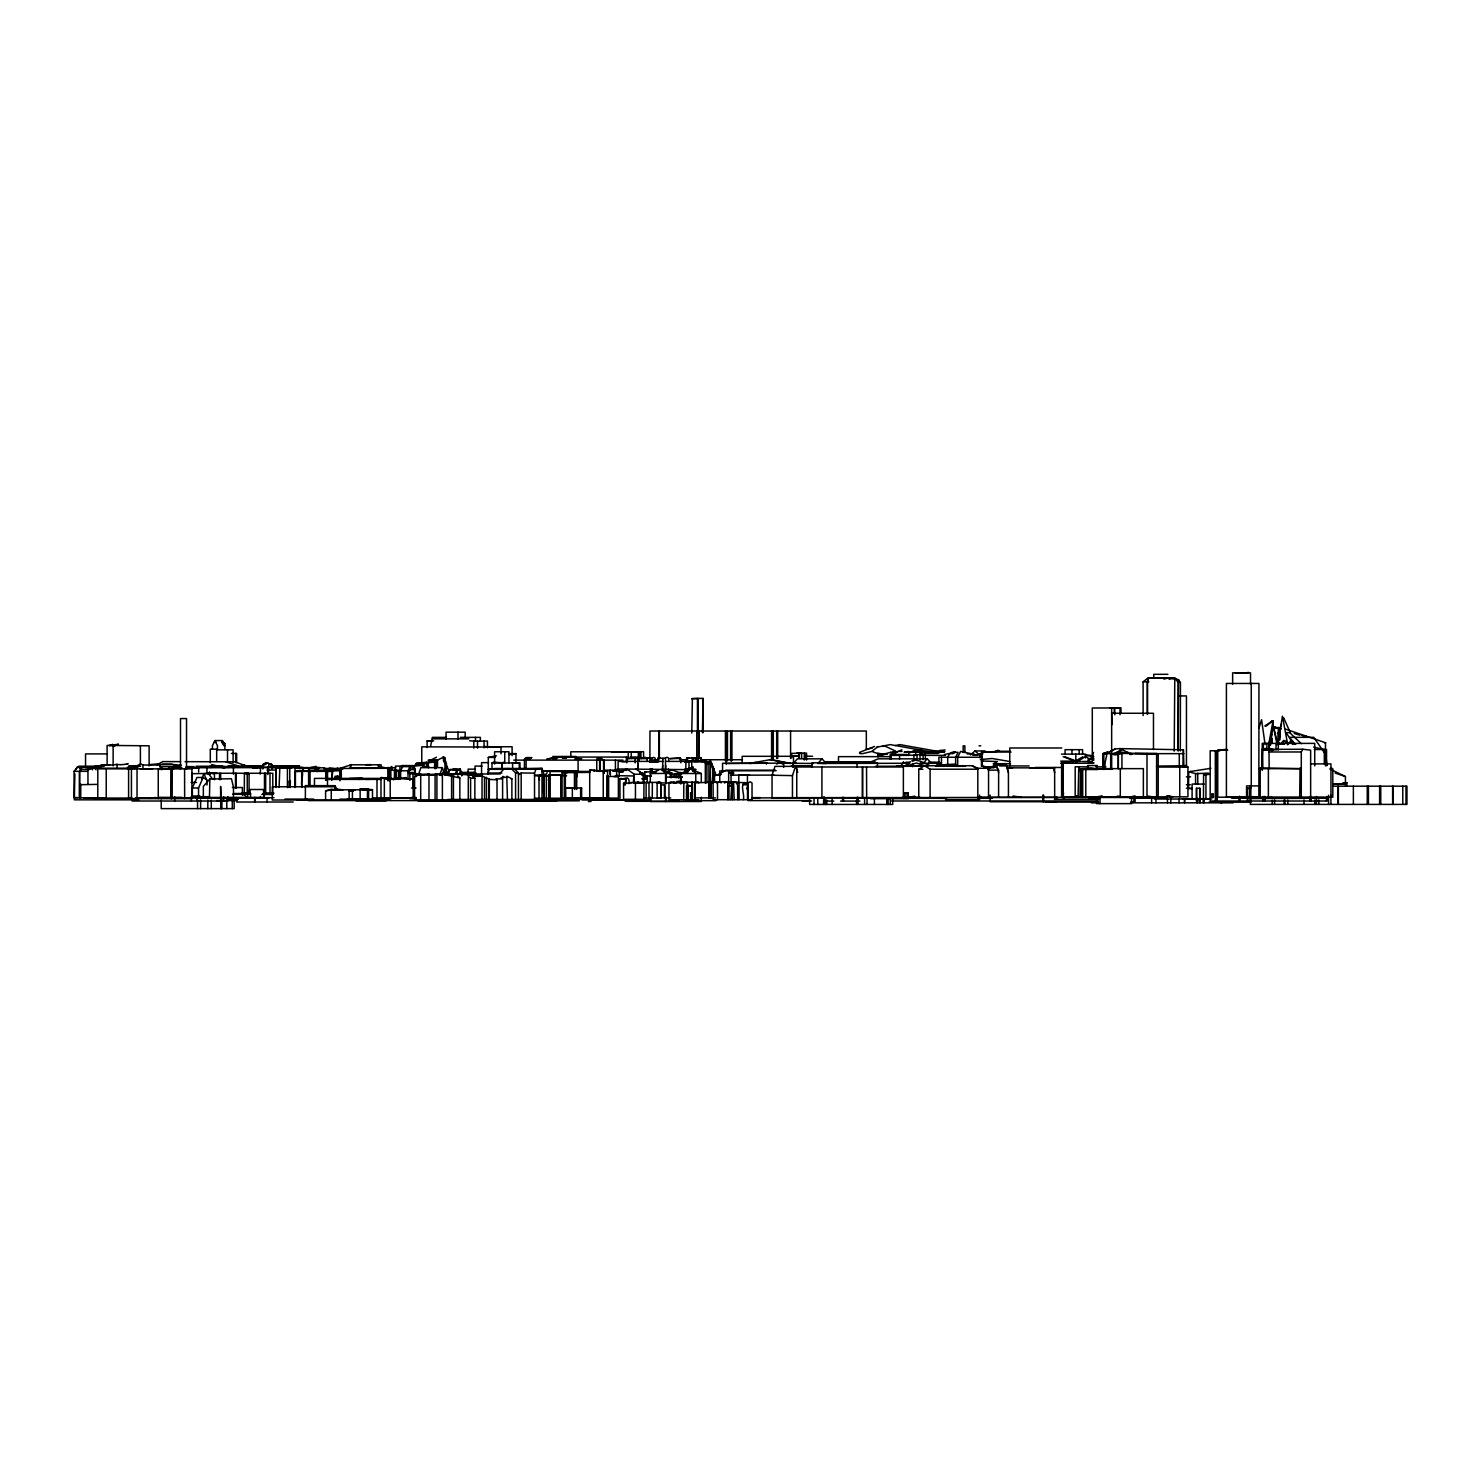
<?xml version="1.0" encoding="UTF-8"?>
<svg xmlns="http://www.w3.org/2000/svg" width="1481" height="1481" viewBox="0 0 1481 1481"><rect width="100%" height="100%" fill="white"/><g stroke="black" fill="none" stroke-linecap="round" stroke-linejoin="round"><path stroke-width="1.5" d="M1274.197 728.319L1278.547 728.319L1278.51 741.555M610.413 774.878L610.228 770.157L603.878 770.194L603.878 771.231M340.278 778.673L340.371 771.842M287.777 787.54L287.98 781.042M290.146 787.54L290.35 781.042M712.342 782.246L712.565 777.636M233.498 797.5L233.498 787.337L231.462 778.784L209.858 778.969L209.45 797.444M325.598 780.339L326.116 771.342L324.876 770.194L309.733 770.194L308.511 771.342M1063.488 792.761L1063.247 797.278L1063.247 762.845L1066.376 763.27M638.255 763.456L637.867 769.62L637.7 758.513L626.815 758.513L626.815 762.882M662.748 765.51L662.488 769.62L663.025 758.235L657.805 758.235L657.805 761.401M665.506 769.62L665.784 765.51M629.462 758.513L626.815 758.513M335.058 785.67L334.743 789.91L337.242 789.947L335.058 785.67L305.197 785.633M1261.756 768.047L1262.849 768.676L1262.59 749.182L1261.682 768.676L1258.869 768.676L1301.281 768.676L1260.387 767.936M974.924 754.477L960.595 751.422L957.67 757.254L957.67 766.195L955.264 764.066L940.324 764.955M360.994 778.117L349.405 778.506M1278.64 731.392L1279.177 727.56L1273.641 727.56M1154.828 678.261L1147.682 678.224L1147.183 714.138M1109.38 752.033L1115.063 748.979L1119.395 748.59L1183.393 749.793L1182.838 767.065M434.97 768.658L435.951 761.863L428.324 762.419L427.713 767.362M341.185 779.247L341.241 767.954L350.978 764.807M805.405 759.198L806.071 754.736L806.071 759.198M387.837 780.839L387.855 768.232L389.281 768.639L389.281 780.839M350.941 764.585L350.442 767.843L354.737 768.084M1279.158 737.057L1279.473 735.057L1279.714 737.186M1278.51 740.741L1282.435 716.193L1287.711 744.61L1291.025 740.333L1286.174 732.614L1289.636 732.614L1301.373 743.721M947.081 766.195L947.433 764.048M1078.723 769.342L1078.094 796.908M1268.643 744.943L1272.605 723.098L1277.325 742.444M1269.365 744.887L1270.143 740.481L1270.143 745.054M1273.29 723.098L1270.513 745.295M618.577 775.655L633.887 775.988L633.35 783.042M1147.645 714.138L1147.183 681.945L1148.849 678.002L1174.785 678.057L1174.211 751.126M548.396 780.543L549.414 776.118L539.769 775.341L544.045 775.341L544.045 777.544M207.525 773.693L209.358 772.49L210.321 773.693L207.525 773.36M1093.071 755.773L1093.663 760.438M1091.516 758.901L1093.552 752.404M1283.416 719.081L1283.731 717.915L1290.525 733.188M324.876 770.194L324.561 771.342L326.116 771.342L295.422 771.416L295.422 787.133M160.189 769.028L160.244 765.029L157.912 763.881L149.396 764.622M1281.528 723.857L1278.381 733.188L1278.381 740.074M1258.924 728.226L1261.571 719.729L1265.089 744.536M1174.1 678.076L1178.58 679.798L1178.136 751.071L1178.136 682.389L1174.785 678.057M772.045 797.889L772.045 775.1L775.007 766.38L795.538 766.38L797.741 772.379M792.446 797.685L792.446 775.618L795.538 766.38M746.813 788.855L748.275 784.504L747.072 783.079C738.056 781.32 745.684 795.963 743.129 799.703M247.956 794.482L249.678 789.503L263.377 789.503L264.192 797.704M728.967 799.703L728.967 785.985L729.837 783.523L731.762 783.523L732.355 785.763L730.429 785.763M730.892 799.703L731.762 783.523M314.842 770.083L316.119 766.51L309.455 767.861L324.561 767.806L324.561 770.546L327.56 771.027L327.486 786.337M439.616 775.285L442.356 767.658L420.882 767.658L418.216 775.266L435.877 774.748L429.286 775.266M534.53 800.258L534.53 773.101L535.992 769.028L541.99 768.491L544.656 776.155M541.99 776.155L541.99 768.491L495.413 768.491L489.378 769.028L487.934 773.045L501.911 773.008M1271.809 734.372L1269.421 741.555M649.881 762.382L650.955 759.716L652.084 762.141L652.084 758.124L653.584 757.365L655.12 758.142L655.12 761.512M1291.654 743.536L1292.376 741.851L1294.153 743.906M201.601 779.099L203.915 773.711L215.43 772.841L212.69 773.693M449.872 769.583L447.854 774.248L455.056 774.248L457.074 769.583L449.872 769.583L460.11 770.064L452.908 769.583M999.749 751.274L1010.338 751.274M1088.739 761.789L1090.257 758.309L1093.756 758.753M264.192 797.407L192.345 797.444L192.345 787.966L196.954 777.488L203.138 777.488L207.007 780.043L207.007 785.023M198.547 797.444L198.547 787.966L203.138 777.488M212.412 749.182L212.412 745.684L214.949 740.574L222.409 740.574L221.669 742.074L223.316 743.777M400.648 777.618L400.648 770.786L402.702 766.566M222.409 742.555L224.816 743.425L224.927 749.479M408.016 778.895L408.016 770.786L410.107 766.232L395.427 766.066L395.334 778.913M168.501 768.62L169.575 767.306M1343.174 782.912L1346.84 782.709L1343.174 782.912L1343.174 784.245M222.724 741.888L221.669 742.074L224.816 743.425M463.201 773.101L476.03 773.193L463.201 773.101L461.757 775.933M1273.975 750.164L1270.161 749.256L1269.143 751.996L1301.281 751.978L1302.873 749.256L1310.648 750.164L1310.648 797.241M1300.04 768.047L1299.707 797.241M75.938 769.639L77.16 767.288L79.233 767.288L81.344 769.99M88.656 769.528L80.289 769.324L79.233 767.288M686.573 772.989L689.368 767.676L690.775 769.324L696.033 769.491L686.314 769.046L686.314 772.878M900.67 766.047L903.577 762.363M687.314 772.934L690.146 767.676M214.245 742.518L215.3 740.593L215.597 742.518M427.62 766.529L426.676 762.234L416.346 763.363L414.236 766.103L415.254 773.323L415.254 769.842L413.051 765.584L402.332 765.584L402.332 766.603M1332.826 783.875L1345.655 783.875L1345.655 786.189L1345.655 782.912M673.522 782.949L674.077 782.005L674.818 782.968M647.216 761.401L647.216 758.605L649.381 757.772L640.403 758.253L641.884 757.476M1093.737 756.532L1092.126 758.901M1279.954 739.926L1279.954 730.633L1281.343 728.448M415.032 769.454L413.051 769.842L413.051 765.584M896.005 752.829L892.321 753.181L895.561 751.052L885.434 746.313L882.602 746.313M1247.631 788.207L1250.575 788.133L1250.575 801.184L1247.409 801.184L1247.409 788.484L1247.687 801.184M103.744 797.907L74.05 797.815L74.05 771.323L77.16 767.288M1332.752 786.189L1406.95 786.189L1406.95 804.405L1250.353 804.405L1250.575 788.133M88.99 769.528L91.841 768.806L92.655 769.842M81.548 768.695L79.474 771.323L79.474 797.815M549.414 776.118L539.769 775.341M209.358 772.49L208.377 773.693L209.469 772.212L210.635 773.378M99.69 768.472L100.93 767.028L99.875 767.38M544.305 776.081L547.248 772.638M1192.038 788.614L1188.503 788.521L1188.725 771.805L1210.94 768.287M331.688 780.45L332.485 770.564M324.413 771.12L340.315 770.749L339.538 779.191M209.858 778.969L203.341 786.448L203.341 797.444M1283.879 740.463L1280.991 743.74L1283.879 740.463L1287.989 744.221M822.029 763.4L826.213 763.456L822.029 758.827L817.845 763.456L909.76 763.27M1105.937 753.644L1115.063 748.979M1072.855 762.104L1073.781 761.123L1060.692 761.123M923.107 763.27L927.291 758.827L931.493 763.27M995.806 750.719L999.619 751.145L997.898 750.219L995.806 751.83L993.955 751.404M500.152 773.045L503.873 769.157L514.703 769.139L518.461 772.86L518.461 800.258M940.416 764.159L938.436 766.195M388.725 769.417L391.595 766.584L391.706 767.843L395.834 767.732M601.36 758.179L596.732 759.05L602.212 758.846L597.621 758.179M874.586 746.461L859.721 752.274A19.457 3.369 -21.2 0 0 859.832 753.255M131.902 767.399L130.106 768.695L136.678 767.806M668.19 772.49L670.652 770.268L672.948 770.268L682.13 773.582M244.272 773.952L247.549 772.656L249.067 774.433L249.067 792.705M246.105 773.952L247.549 772.656M970.462 754.958L974.979 750.941L984.55 750.923M1273.068 749.367C1275.03 750.645 1270.087 747.738 1269.143 750.145L1262.849 750.145M1105.567 753.644L1107.436 752.052L1104.845 753.644L1115.415 753.644L1122.117 749.534L1127.856 752.626M1183.393 749.793L1183.93 767.065L1185.929 765.621L1187.947 767.065L1187.947 796.815L1063.154 797.037M619.965 799.814L619.965 778.969L625.871 778.358C628.462 776.025 629.98 782.172 628.814 783.708M885.879 754.014L877.752 756.643L877.752 753.126L879.455 753.477A18.087 7.683 14.7 0 0 884.361 754.125L887.341 754.107M859.758 753.274A18.79 3.258 -21.6 0 0 860.072 753.477A18.401 3.184 -21.5 0 0 863.127 753.533L871.92 751.422L878.048 746.461M1265.94 726.245L1272.864 720.692L1273.29 730.226M173.351 764.511L175.924 764.751M1143.11 715.582L1143.11 681.834L1147.682 678.224M670.319 777.062L670.319 774.23L680.26 774.045M670.319 774.23L672.115 772.86L667.764 772.86M652.084 762.16L654.047 760.734L657.86 761.512L654.01 761.937M890.266 759.327L890.266 754.866L901.892 749.812M1264.793 725.986L1272.864 720.692M662.488 758.624L667.413 757.272L668.709 758.235L668.709 761.401M993.381 763.844L997.361 761.549L981.496 760.956M427.713 762.845L435.951 761.863M1105.233 753.644L1107.566 752.033M518.461 774.841L521.182 772.971L534.53 773.101M422.677 765.399L414.236 766.103M128.384 769.546L131.087 767.806M691.775 733.058L692.386 698.458L703.068 698.403L703.068 732.632M691.775 698.865L698.069 698.458L698.069 732.669M398.87 779.284L400 778.58L396.186 778.562L406.183 777.599L406.183 778.802L411.311 778.987M1114.323 753.644L1122.117 749.534M918.775 797.556L918.775 769.213L924.44 765.733L972.147 765.733L977.812 768.25L988.549 768.25L988.549 797.259M491.988 769.324L491.988 762.974L493.34 762.16L504.095 762.9M1082.833 756.717L1075.817 760.919L1064.802 756.717M680.205 782.949L682.093 781.82L683.926 782.912M404.535 778.562L406.183 777.599M990.16 767.824L994.788 765.122L1006.432 764.955L1008.413 772.638L1008.45 797.315M395.52 778.876L399.315 778.876M503.596 762.16L502.17 762.974L502.17 769.324L488.045 769.324M136.53 767.399L135.197 767.639L137.511 767.621M262.877 768.954L262.877 764.437L265.951 762.678L271.801 764.418L271.801 768.935M955.652 763.955L955.652 757.254L958.114 752.348L954.245 752.292M715.471 797.889L695.052 797.889L695.052 782.838L722.617 781.801L748.275 782.838L750.145 781.783L752.033 782.949L752.033 799.703L713.194 799.703L712.953 766.751L710.417 760.716L709.973 782.172M1203.442 798.222L1203.442 802.832L1203.59 774.896L1208.496 773.156L1195.574 773.637L1188.725 771.805M1261.497 767.936L1260.201 768.676L1260.201 797.241M157.042 764.77L162.762 761.604L180.552 761.641M713.194 782.838L715.082 781.801L716.952 782.875M386.078 767.954L388.522 767.547L392.372 769.787M612.764 771.231L626.852 770.25M97.376 784.375L79.585 784.726M891.34 755.384L909.297 755.384M908.612 753.422L915.462 749.812L921.589 750.089L922.256 753.755M647.216 758.253L649.881 758.05M706.122 764.677L711.472 762.919L714.971 775.507L709.973 760.716M683.704 782.857L685.74 781.801L687.462 782.709L687.462 799.777M615.17 776.081L616.929 775.174L619.169 776.396M338.483 778.395L337.501 775.785L336.52 778.395M691.608 761.845L684.814 761.845L686.647 761.715L686.647 758.031L689.313 758.031M698.828 799.777L668.949 799.777L668.949 782.857L670.986 781.801L676.484 782.709C677.669 778.284 693.663 785.245 676.484 781.487M548.711 798.092L548.711 775.248L562.077 775.192L549.821 774.674M548.711 775.248L561.854 774.674M695.052 782.838L696.959 781.857L698.828 782.82M324.061 770.898L329.689 768.102L339.686 769.361M416.346 763.363L426.658 763.678M436.525 757.235L430.656 760.123L437.506 760.123L443.374 757.235L444.966 758.068L444.966 773.267M324.413 770.898L330.948 770.657M702.142 761.364L698.329 761.345L698.384 731.022M339.945 780.839L339.945 768.472L341.185 768.306M240.977 793.964L242.199 793.39L247.605 797.685L247.605 793.39L233.72 793.557M246.401 793.964L247.605 793.39M430.175 774.748L435.84 774.748M134.864 768.047L131.735 768.861M378.377 767.769L381.117 766.825L381.117 764.807L350.442 764.807L350.442 767.843L378.377 767.769L378.377 764.807M976.794 755.143L982.977 753.792M1291.025 742.444L1292.376 741.851M1203.59 774.896L1209.44 774.322M209.858 767.454L222.909 766.51M658.786 769.99L650.307 773.563L650.307 782.153M211.524 766.973L210.58 766.825M234.331 767.454L235.553 766.51M680.649 783.764L680.575 773.489L689.072 769.953M607.599 798L565.335 798L565.335 772.656L589.993 772.379M867.496 763.27L878.289 758.827L927.291 758.827M118.369 744.295L113.13 745.85L117.314 744.721M109.279 745.424L118.424 744.277M565.335 772.656L568.389 771.471L589.771 771.416M619.965 778.969L625.871 778.599L625.056 785.226M955.152 751.793L953.949 752.218M610.228 774.785L610.228 770.176L619.243 770.064L621.168 771.897L619.243 771.749L626.944 768.954L634.22 774.285L643.235 774.23L643.235 782.875M416.198 776.562L414.587 776.396L414.587 799.981L511.871 799.981L511.871 778.784L506.78 776.211L507.446 799.981M925.958 766.158L916.424 763.011L905.021 766.343L910.796 766.214M241.496 765.751L242.495 765.418M912.888 761.086L915.462 760.142L920.442 761.253L929.013 765.14M442.393 799.981L442.393 775.637L440.653 774.008L500.226 773.971M428.972 799.981L428.972 774.008L427.287 774.582L440.764 773.971M951.45 753.477L949.34 754.125L947.71 757.254L947.71 763.955M173.351 764.751L181.385 765.251L179.516 766.51L179.516 765.251M414.587 776.396L420.697 774.396L428.972 774.008M1345.655 783.875L1334.77 784.19M922.182 755.384L920.016 755.125L922.182 754.218L919.146 754.588M650.64 776.322L651.029 776.192M920.016 755.125L925.366 754.458L925.366 758.901M688.998 760.975L693.719 760.438L688.998 760.975L688.998 769.028M302.994 799.999L307.215 798.777M703.068 698.403L702.438 732.706M222.909 766.121L219.891 766.51M325.598 799.999L325.598 790.854L331.596 789.151L334.743 789.928L334.743 786.763L272.282 786.763L272.282 799.999L372.49 799.999L372.49 789.688L331.263 789.854L331.263 799.999M1102.771 767.306L1102.771 753.699C1111.768 748.534 1101.994 763.437 1105.937 769.213M1102.771 753.699L1105.937 753.126M684.814 761.845L686.647 761.715M910.63 761.789L906.316 762.678M907.946 797.389L907.946 792.946L907.594 797.389M488.6 799.981L489.23 779.247L489.23 799.981M1163.862 679.131L1167.898 678.039M574.832 758.846L581.718 758.846L575.942 758.309L575.942 756.495L552.839 756.495L552.839 758.827L560.04 756.902L566.094 758.031L558.467 756.902L546.878 759.087L560.04 756.902M951.246 753.07L944.415 754.514M172.907 764.511L160.522 764.492M1130.984 796.871L1135.001 795.815M223.557 767.51L233.535 765.825L239.2 767.047L224.409 767.454L224.409 766.51M207.173 767.51L214.782 766.269M890.914 752.274L877.752 755.625L879.455 755.273M341.537 790.206L342.907 789.854L337.279 789.151L325.598 790.854M943.286 751.33L939.565 750.46M271.338 765.992L299.606 765.807L270.819 765.807M1188.503 772.064L1190.983 771.471M671.504 777.247L682 776.933M1115.119 754.681L1117.007 754.255M914.906 754.718L916.036 755.384L898.782 754.773A6.109 1.37 -6.6 0 1 896.264 755.125L894.58 755.254A5.943 1.37 -6.5 0 1 892.006 755.088L890.266 754.866M634.423 782.616L643.865 782.838L639.348 782.838M982.514 761.475L981.57 752.292L992.881 752.033M565.668 787.873L574.461 788.207L565.668 787.873L565.668 798.87L581.626 798.87L581.626 788.04L580.626 787.836L580.626 798.87M252.436 767.843L258.046 767.899M895.394 745.535L899.856 744.61L940.176 751.811M101.152 768.176L101.152 765.011L104.281 764.825A10.645 1.833 -2.1 0 0 106.428 764.937A10.515 1.833 -2.1 0 0 111.334 764.974A10.645 1.833 -2.1 0 0 115.981 764.511M259.342 767.899L260.637 767.621L260.175 774.156M224.409 767.454L232.202 765.825L237.849 766.51M372.49 789.688L360.142 789.021L360.142 799.999M387.115 779.395L400.611 778.747M399.555 777.747L387.633 779.58M298.81 765.992L291.128 767.806L270.875 767.806M259.601 767.806L260.637 767.602M474.864 799.981L474.864 778.228L472.606 776.396L474.605 776.396A100.153 34.692 23.4 0 0 482.121 776.007L489.23 779.247M250.511 797.5L250.511 793.76L232.647 794.205M728.837 782.82L733.928 781.801L739.075 782.82L739.075 799.703M488.304 774.137L488.304 757.402L496.413 755.81M509.538 754.625L515.943 753.625L515.943 762.715M102.837 765.011L104.318 764.714L101.152 765.011M1095.996 797.056L1102.197 795.834M749.46 763.437L770.749 759.568L791.039 763.493M865.737 749.33L872.42 748.035M876.863 747.183L890.229 744.61L928.513 751.515M750.089 763.53L756.032 762.4M470.773 773.508L472.495 773.286M295.422 771.416L302.642 771.249L302.642 767.843M302.254 787.133C299.384 780.968 307.77 766.732 296.33 771.249M915.721 751.459L904.354 752.218L944.249 752.237M908.612 797.278L914.777 796.186M1113.527 754.662L1117.377 754.495M365.826 764.807L370.657 764.585M371.028 764.677L369.084 764.788M738.797 775.174L773.989 775.1M353.311 791.354L349.127 790.761L355.403 789.854M980.348 759.568L992.085 758.494L1009.986 761.549M116.092 764.548L117.129 764.381L117.129 768.176M731.059 775.174L749.479 775.118L740.463 775.174M103.855 764.881L109.724 764.974M891.229 753.144L893.302 752.903M727.615 763.53L767.473 763.215M442.652 773.267L448.873 772.286L442.652 772.286M913.87 759.198L913.87 754.718L925.366 754.458M1267.569 797.944L1272.16 797.426M124.83 764.381L123.96 764.492A6.109 1.055 -2 0 1 120.239 764.64M309.436 767.861L312.158 767.584M884.342 754.292L885.879 754.144M488.6 779.413L497.024 779.765L497.024 799.981M1330.956 767.861L1332.807 768.806L1332.807 797.241L1217.752 797.204L1217.752 750.219L1226.731 749.33M691.608 761.345L709.695 761.752L701.365 761.734L700.865 757.569L691.534 758.198M681.371 772.508L678.261 772.786L680.816 773.656L679.909 776.859M502.207 768.602L499.504 768.843L509.297 768.602M525.996 768.583L523.219 768.843L541.99 768.491M542.768 787.003L544.249 798.278L544.249 775.47L534.53 775.452L541.305 775.729L539.639 775.6M1004.636 765.122L1006.432 764.955M581.626 788.04L572.351 787.836L572.351 798.87M907.946 792.946L903.873 793.298L903.873 797.389L903.928 793.298L905.928 793.187L905.928 797.389M301.698 771.416L302.642 771.342M1147.183 681.945L1148.849 681.834L1143.11 681.834M630.647 782.468L638.866 782.838M552.839 758.827L556.782 758.587M899.115 751.33L900.115 751.256M981.57 752.292L985.828 751.367M614.226 776.71L618.392 776.47L618.392 798.092L534.53 798.278M276.058 767.658L319.637 767.584L312.806 767.806L317.156 767.621L317.156 771.638M692.368 757.661L701.365 758.253M875.493 766.306L927.865 766.121L908.094 766.306M1270.161 749.256L1269.661 750.275L1270.772 749.219L1272.049 750.886M1248.409 672.874L1235.284 672.929L1237.764 672.874M1248.409 672.374L1246.576 672.874M671.115 777.877L671.115 773.341L650.307 773.563L651.659 773.526M939.695 765.048L937.566 764.196L935.677 766.195L957.67 766.195M972.887 755.014L977.164 754.866M446.096 775.229L454.093 774.97M294.886 767.917L303.087 767.658M507.446 777.136L501.133 777.673L502.596 778.747L502.596 799.981M130.106 768.695L131.902 768.639M989.789 766.843L996.176 766.677L998.62 770.12L998.601 797.296M713.398 782.172L713.564 768.287L713.564 782.172M747.516 799.703L747.516 784.504L743.703 784.504M666.58 773.397L671.115 773.341L662.174 769.824M312.806 767.861L316.897 767.658M685.759 772.156L682.297 773.249L684.481 773.249M1098.384 769.231L1090.886 767.899L1081.63 769.361L1098.384 769.38M162.132 769.268L169.537 769.213M511.778 769.139L515.573 772.897L518.461 772.86M589.716 798L589.716 770.139L607.599 771.379L607.488 798.092M109.279 745.591L115.24 745.424M891.34 754.532L907.113 754.477M1061.914 762.141L1070.67 762.123M993.381 763.696L1010.634 763.678M279.094 787.244L279.835 767.214M369.158 779.395L357.643 779.062L359.79 779.395M107.113 765.418L107.113 745.424L149.118 745.795L149.118 765.973M508.946 753.644L515.943 753.625M1129.892 754.44L1131.817 754.44M798.888 757.124L798.37 755.828L792.428 756.31M645.605 757.365L643.569 757.383L643.569 751.7L611.412 751.904M287.425 787.503L287.425 767.602L290.794 768.047L290.794 766.899L289.776 766.899L289.776 787.374M1156.513 766.084L1185.781 765.733M317.156 767.621L315.009 766.51M339.945 768.472L387.948 768.287M325.987 771.471L331.688 771.471M998.62 770.12L988.549 770.139L986.031 766.677M738.797 781.987L738.797 774.952L747.424 775.1M1167.898 674.318L1153.773 674.318L1153.773 678.039M1150.533 678.039L1173.507 678.039M1168.713 678.539L1174.803 678.687L1169.361 678.224L1170.712 678.224L1169.361 679.242L1169.342 678.039M1178.857 695.94L1186.448 695.94L1186.448 767.047M1109.547 707.844L1120.969 707.844L1120.969 713.268M446.096 737.371L432.341 737.371L430.675 746.035M460.313 737.371L480.344 737.371L480.344 741.222M432.508 738.852L468.792 738.852M427.12 747.553L427.12 740.852L433.655 740.852M469.662 740.778L474.901 741.222M473.809 741.222L487.434 741.055L487.434 747.738M432.341 741.444L427.12 740.852M1277.196 743.943L1284.194 744.091M979.015 745.813L980.755 745.813M484.324 746.757L512.093 746.757L512.111 755.662M501.022 753.848L501.022 747.072L421.77 746.85L421.77 762.419M1061.784 747.979L1009.746 747.979L1009.746 765.899M1264.626 748.534L1266.977 748.534M217.448 749.182L210.302 749.182L210.302 762.771M1314.295 749.516L1326.55 749.516L1326.55 765.658M1261.868 749.386L1302.873 749.256M216.67 749.849L233.091 749.849L233.091 762.474M1220.344 749.941L1226.287 749.941M1217.752 750.219L1227.786 750.219M1220.011 750.774L1210.181 750.774L1210.181 801.017L1327.013 801.017L1327.013 796.574M940.194 751.367L920.886 751.83M937.825 751.552L944.989 751.552M639.625 751.737L570.796 751.793L570.796 757.069M908.612 752.218L904.354 752.218L908.612 751.459M1011.06 752.033L981.57 752.033L981.44 766.195M1127.985 752.959L1117.359 752.07L1131.354 753.422M796.63 753.126L806.553 753.126L806.553 760.068M231.388 753.44L236.664 753.44L236.664 762.604M924.57 753.44L937.825 753.44L944.989 749.96L940.213 750.478M1130.373 753.644L1183.93 753.644M107.113 753.903L85.546 753.903L85.546 765.418M967.167 753.959L972.702 753.959M1061.451 754.125L1085.462 754.125L1085.462 757.976M1116.97 754.014L1120.025 754.07M1061.988 797.426L1158.198 797.444L1158.198 753.977L1135.075 753.44M972.887 754.792L977.479 754.792M925.366 755.384L945.47 755.384M798.851 756.31L742.166 756.31L742.166 762.863M805.905 756.254L812.551 756.254M890.914 756.643L838.487 756.643L838.487 761.16M442.782 757.18L444.226 757.18L446.41 763.493L446.41 773.267L444.633 769.213M488.304 757.402L495.357 757.402M556.856 757.069L628.259 757.069L628.259 751.793M630.091 757.032L638.292 757.032L638.292 751.737M982.292 766.195L982.292 757.254L938.898 757.254L938.898 766.195L937.788 764.974M443.078 758.068L444.966 758.068M647.53 758.124L652.084 758.124M680.853 758.42L669.93 758.624L680.316 757.754L680.853 762.808M647.216 758.605L638.404 758.624L638.404 761.401M691.775 758.753L698.329 758.753M822.029 758.827L797.444 758.827L793.353 763.326L793.242 767.343L793.353 763.326L813.347 763.456M1326.161 758.901L1327.013 765.547M653.769 759.734L658.934 759.734M679.816 759.734L687.721 759.734M700.698 759.734L742.518 759.734M513.722 760.123L622.964 760.123M650.344 760.734L654.047 760.734M663.025 761.401L618.114 761.401L618.114 769.62L617.133 768.972L685.851 769.62L685.851 761.401M665.506 761.401L691.22 761.401M1070.615 761.438L1081.111 761.438M1082.463 761.475L1091.071 761.475L1091.071 762.882M621.909 761.752L626.333 761.752L626.333 757.069M652.899 761.863L658.379 761.623M824.547 761.752L875.123 761.752M928.531 762.252L939.435 762.252M488.619 762.622L481.566 762.622L481.566 774.989M513.759 762.715L519.924 762.715L519.924 769.028M929.531 762.641L940.213 762.641M491.988 762.974L519.294 762.9L519.294 769.213M705.012 762.919L711.472 762.919M1089.849 762.882L1094.089 762.882M722.561 772.323L722.561 763.289L796.519 763.141M919.886 763.289L939.657 763.289M1060.618 763.196L1093.293 763.27M265.969 763.604L260.637 767.177M1310.555 763.9L1330.956 763.9L1330.956 797.241M162.429 764.177L172.259 764.177M262.877 764.437L265.877 764.437M265.951 762.678L271.801 764.418M416.346 764.696L423.714 764.696L422.659 766.529L428.768 766.529M134.864 768.861L134.864 766.751L140.658 763.881L142.972 765.029L160.244 765.029M94.673 766.362L103.744 766.362M128.68 766.343L140.029 766.325M241.292 765.807L261.23 765.899M405.85 765.862L402.332 765.584M791.391 765.751L811.866 765.751M78.715 766.214L104.003 766.158M128.699 766.214L140.658 766.158M195.992 766.251L221.835 766.232M228.13 765.936L232.128 765.936M242.106 766.047L262.285 765.936M482.065 766.084L475.031 766.084L475.031 775.637M896.542 766.047L910.075 766.047M999.545 765.955L1029.147 765.955M243.032 766.51L209.376 766.51L215.819 767.158M271.893 766.251L298.81 766.269M956.263 766.306L965.408 766.306M133.234 766.658L137.733 766.658M160.059 766.51L180.071 766.621M186.106 766.621L194.159 766.621M205.859 766.825L214.782 766.825M235.386 766.584L238.478 766.584M413.051 766.603L399.944 766.603L399.944 777.858M983.588 766.843L996.176 766.677M1088.554 766.825L1075.187 766.825L1075.187 796.815M1095.755 766.825L1105.937 766.825M209.376 766.954L235.553 766.954L219.891 766.973L224.372 768.047M903.373 766.991L796.759 766.991L796.759 797.611M1157.42 767.065L1187.947 767.065M77.271 767.325L101.134 767.38M127.385 767.288L137.714 767.288M251.863 767.177L279.631 767.177M94.173 767.38L85.343 767.38L91.989 767.824M185.736 767.75L267.876 767.621L267.876 774.563M1035.182 767.473L1061.71 767.473M171.648 767.806L181.959 767.806M185.643 767.806L198.658 767.806L198.658 772.101M309.159 767.843L295.034 767.843L295.034 787.466M984.143 767.824L993.973 767.806M1054.676 772.656L1053.287 767.861L1007.099 767.861L1008.45 772.656M132.253 768.176L87.953 768.176L87.953 784.338M160.466 768.565L172.907 768.62M324.228 768.472L343.796 768.472M333.577 768.972L340.13 768.972M452.908 768.991L460.11 768.991L462.091 773.249M1079.26 768.898L1088.22 768.898M1111.305 768.898L1095.996 768.898L1112.416 769.065M158.615 769.213L173.703 769.028M324.635 769.268L333.373 769.268M475.123 769.157L468.089 769.157L468.089 772.379M489.378 769.028L535.992 769.028M918.775 769.213L922.941 769.213M924.44 765.733L930.105 769.213L977.812 769.213L972.147 765.733M1081.186 797.37L1081.186 768.787L1097.125 769.38L1097.125 765.547L1087.702 765.547L1088.146 769.38L1088.146 765.547M1081.611 769.38L1097.125 769.38L1096.699 765.547M267.024 770.046L275.984 770.046M340.426 770.139L332.707 770.139L337.779 768.102L340.426 771.064M589.716 770.139L607.599 771.379M775.415 770.176L725.801 770.213L718.581 774.359L721.395 774.359M310.047 784.856L310.047 771.342L303.605 770.453L301.698 771.342L301.698 787.133M388.744 770.231L398.796 770.231L398.796 778.913M400.648 770.786L408.016 770.786M719.747 782.024L719.747 770.879L776.155 770.712M397.519 771.009L401.073 771.009M541.75 770.972L577.497 770.972M74.05 771.323L87.398 771.323M542.324 771.194L578.09 771.194L578.09 760.123M599.731 771.231L605.859 771.231L603.878 770.194M619.243 771.749L623.223 771.49M339.982 771.842L341.241 771.842M644.901 776.377L644.901 771.879L656.435 771.879M461.35 772.379L473.679 772.341L474.994 775.229M414.236 772.508L408.016 772.508L415.254 773.323M562.91 772.638L567.39 772.638M728.652 772.952L733.854 772.952L732.799 775.174L732.799 770.712M639.718 773.23L644.235 773.23M679.89 773.23L683.889 773.23M192.141 773.693L215.43 773.36M680.575 773.489L701.291 773.545L701.291 782.153M409.867 773.637C411.255 772.045 427.065 775.618 422.585 774.822L423.585 775.155L409.867 773.637L409.867 780.468M74.883 774.008L74.328 799.833L138.844 799.851M245.716 772.656L249.067 774.433M562.724 775.489L566.612 775.655M643.328 775.951L651.288 775.951M338.483 776.285L334.965 776.285L334.965 778.395M618.392 776.47L608.635 776.47L608.635 798.092M1186.374 776.822L1190.576 776.822M666.024 777.118L682.297 777.118M381.987 778.395L314.472 778.395L314.472 785.226M386.448 778.395L390.928 778.395M381.006 778.876L376.989 778.876L376.989 797.889M641.717 778.839L647.197 778.839M327.486 779.395L381.561 779.395M387.022 779.395L388.762 779.395M680.001 782.19L698.828 782.19M191.068 782.431L196.492 782.431M634.534 782.412L660.896 782.412M668.949 782.857L687.462 782.709M625.685 782.949L623.575 782.949L623.575 799.314L643.865 799.314L643.976 778.839M670.541 782.949L657.12 782.968L659.026 781.82L660.896 782.931M1204.201 784.078L1192.094 784.078L1192.094 798.703M742.851 784.504L748.275 784.504M1186.374 784.726L1190.391 784.726M1260.072 785.911L1246.558 785.911L1246.558 797.278M728.967 785.985L730.892 785.985M232.369 787.522L242.384 787.522L242.384 795.371M192.345 787.966L198.547 787.966M411.477 788.04L416.013 788.04M1247.409 788.484L1250.297 788.484M360.142 789.021L368.621 789.169L368.621 799.999M368.621 789.169L361.901 789.151M349.127 790.761L352.422 790.761M690.59 799.777L690.59 792.761L692.238 792.761L692.238 799.777M242.199 793.076L248.493 793.076M264.192 793.242L274.022 793.242M262.859 793.464L273.059 793.464M244.698 794.39L233.591 793.835L250.511 793.76M1212.069 793.853L1213.383 793.872L1213.383 797.481L1212.069 797.481M261.785 794.464L273.133 794.464M192.123 796.056L199.861 796.056L199.861 797.278L192.123 797.278M193.715 796.685L198.732 796.685M201.971 796.685L208.599 796.685M1250.538 796.648L1253.574 796.648M191.068 797.037L208.821 797M1258.943 797.056L1226.416 797.056L1226.416 683.444L1258.943 683.444L1258.869 797.241M203.286 797.333L207.766 797.333M902.632 797.352L920.016 797.278M977.238 797.333L1153.477 797.278M1165.454 797.111L1167.38 797.111M74.198 797.537L77.586 797.537M411.477 797.463L416.013 797.463M752.292 797.63L760.234 797.63M772.045 797.685L1056.305 797.426M1231.6 797.574L1324.329 797.574M135.345 797.889L218.633 797.722M228.13 797.852L274.022 797.704M373.286 797.889L416.198 797.852M657.12 797.889L670.726 797.889M751.645 797.889L866.663 797.722L866.533 766.991M1231.377 797.944L1326.55 797.944M83.825 798.203L132.253 798.185M196.344 798.278L202.268 798.278M203.767 798.055L268.82 798.148M385.041 798.111L415.643 798.092M643.865 798.018L660.896 798.018M843.152 798.222L879.788 798.222M892.451 798.037L946.6 798.296M1088.739 798.259L1099.254 798.259M1129.781 798.259L1165.454 798.259M1240.56 798.24L1247.946 798.24M1248.279 798.24L1275.382 798.24M1279.954 798.259L1325.476 798.259M93.84 798.407L100.671 798.407M149.581 798.407L155.635 797.481M902.836 798.333L945.656 798.333M977.627 798.333L992.103 798.333M1249.149 798.555L1305.131 798.333M371.379 798.888L390.928 798.888M409.867 798.703L416.328 798.703M870.439 798.666L908.427 798.666M1182.375 798.703L1210.329 798.703M127.125 799.018L132.716 799.018M226.537 799.018L238.015 799.018M284.944 799.092L313.731 799.092M339.945 799.129L389.281 799.129M1154.291 799.018L1197.777 799.018M1198.499 799.018L1211.717 799.018M226.667 799.24L238.163 799.24M347.313 799.24L368.417 799.24M447.688 799.444L618.466 799.444M1054.398 799.314L1098.846 799.314M296.663 799.851L309.418 799.851M516.48 799.74L572.055 799.759M582.218 799.814L651.288 799.833M945.526 799.555L979.589 799.555L979.589 795.13M487.934 800.258L544.656 800.258M589.345 800.166L643.235 800.166M216.763 800.573L236.941 800.573M308.178 800.592L457.425 800.592M458.647 800.592L556.967 800.74M685.647 800.666L715.934 800.666M748.22 800.573L809.811 800.573M132.05 801.017L227.889 801.017L227.889 796.741M355.921 800.832L386.134 800.832M473.79 800.98L579.312 800.832M802.184 800.98L811.625 800.98M891.395 800.98L1098.384 800.98M1199.962 800.906L1196.37 800.906L1196.37 788.262L1199.962 788.262L1199.962 802.832M418.086 801.147L555.671 801.147M625.167 801.314L679.446 801.314M823.751 801.091L833.84 801.091M840.616 801.091L859.924 801.091M588.346 801.517L591.012 801.517M1055.99 801.721L990.123 801.721L990.123 795.093M293.201 802.017L236.664 802.017L236.664 797.463M1045.419 802.091L1098.439 802.091M1130.595 802.091L1135.094 802.091L1135.094 797.63M1208.903 802.184L1251.167 802.184M1091.404 802.832L1098.162 802.832M1130.54 802.832L1233.155 802.832M920.886 751.126L923.311 751.015L921.108 750.571M686.647 758.031L696.126 758.05L696.126 761.345L692.867 761.345M244.883 767.028L249.252 767.028L234.701 761.808L185.069 761.66M1029.573 767.824L1046.66 767.843M1047.845 767.843L1053.287 767.861M225.853 761.808L241.496 767.028M1008.524 767.843L1012.523 767.843M94.284 767.88L96.117 769.824M339.889 769.361L341.408 769.009L340.426 768.658L340.352 778.858M212.69 772.841L217.244 773.508L215.43 772.841M565.705 775.692L563.78 775.526M672.133 776.044L674.114 776.044L674.114 774.23M687.702 785.985L688.128 799.777M922.441 751.219L918.738 750.201L918.738 751.83L916.869 751.478M657.805 758.235L660.433 758.235M260.73 766.121L262.248 766.14L242.106 766.158M621.168 771.749L623.112 771.934M641.717 775.081L644.457 775.081L644.457 778.839M544.249 775.47L542.027 775.452L542.027 798.278M468.292 799.981L468.292 776.377L470.606 778.21L474.864 778.228M486.101 747.072L484.324 746.572L501.022 747.072M1035.478 767.806L1039.588 767.917M275.855 787.114L275.855 766.862L276.058 787.392M209.08 773.693L210.321 773.711M361.901 789.836L371.416 789.891M977.441 797.333L981.607 797.278M772.045 775.229L792.446 775.618M161.336 768.769L167.149 769.065L165.076 768.769M1277.344 733.28L1278.381 733.317M1185.929 765.621L1184.911 765.584L1186.614 767.065M502.596 778.747L495.857 778.932L497.024 779.765M85.102 767.306L86.62 767.343M705.659 761.493C701.457 759.938 689.443 765.103 693.46 758.05M1186.392 788.17L1192.094 788.447M192.234 796.852L199.861 797.278M714.971 773.452L715.601 775.526M213.597 766.251L216.3 766.418M690.775 769.324L686.314 769.046M290.794 766.899L306.641 767.861M289.776 766.899L305.216 767.843M720.303 774.896L714.527 774.878L714.527 781.783M714.916 774.896L719.747 775.229M357.643 779.062L359.79 779.228M566.353 775.637L564.687 775.637M655.12 761.16L659.193 761.512M275.855 766.862L288.406 767.954L279.094 767.214M233.591 793.779L237.904 794.205M620.946 778.599L625.871 779.117L619.965 779.117L620.946 778.358M380.987 777.544C408.608 779.506 392.465 780.339 380.987 777.544L380.987 797.815M1092.848 755.717L1086.462 754.977L1086.462 756.402M1085.388 755.458L1091.793 756.199M114 745.424L115.24 745.572M652.862 771.879L654.065 772.045M644.901 771.879L646.123 772.045M435.969 773.971L442.393 775.637M441.468 773.971L459.851 777.969L459.851 799.981M367.158 764.585L368.788 764.807M332.707 770.749L331.929 779.191M1156.605 753.755L1158.198 753.977M1013.115 796.019L1021.594 797.407M1301.984 735.576L1306.427 736.316L1306.427 737.316M1148.164 796.13L1152.459 796.871M391.114 779.043L393.965 779.543L389.688 778.913M1117.322 796.038L1121.635 796.815M361.808 778.506L362.29 778.506M687.073 785.078L691.849 785.985L686.481 785.985L686.481 799.777M688.128 786.133L687.277 799.777M769.62 759.568L789.503 763.418M1167.491 795.982L1171.767 796.815M572.351 787.836L573.536 788.207M379.284 766.473L389.281 768.639M1313.628 747.09L1324.329 749.516L1324.329 763.844M1168.676 795.945L1172.748 796.871M1166.621 795.945L1170.675 796.871M158.8 769.139L160.115 769.435M702.753 761.067L704.401 761.438M511.871 778.784L510.667 778.654M211.69 764.566L219.91 766.621M1217.456 801.702L1221.732 802.832M1178.136 681.963L1180.431 682.63L1180.338 750.997M1294.246 733.465L1299.763 735.205M878.214 756.643L878.214 753.81L871.92 751.422M1291.025 740.333L1295.708 744.406M1335.084 773.045L1345.414 776.544L1345.414 783.319M1285.675 729.17L1325.476 742.74L1325.476 765.862M1272.475 727.301L1276.826 728.3L1274.993 726.764M361.012 777.895L362.678 778.506M1063.154 756.717L1076.743 761.9L1085.369 756.717L1088.183 758.031L1088.183 761.9M693.127 770.083L701.291 773.545M1076.243 795.649L1080.001 797.278M982.921 765.77L988.549 768.25M1329.771 768.898L1345.414 776.544M213.245 773.045L214.523 773.693M1090.701 759.346L1090.257 758.309M783.005 764.177L779.043 762.067L776.859 764.177M1119.395 748.59L1121.061 749.497M709.973 763.696L711.472 764.511M721.284 782.875L719.414 781.801L717.507 782.838L717.507 799.703M502.818 776.322L503.855 776.933M909.519 766.047L903.169 762.104M216.411 749.182L217.448 749.849L217.466 745.684L214.949 740.574M640.107 772.101L644.457 775.081M635.849 768.954L643.235 774.23M221.761 741.907L223.853 745.684L223.853 743.425M267.876 770.287L268.82 771.083M974.979 750.941L979.311 754.792M661.711 769.824L665.58 773.36L665.58 782.005M341.241 767.954L342.333 769.417M920.978 761.752L922.404 763.048M692.071 769.953L695.755 773.471L695.755 782.098M457.666 775.822L459.851 777.969M618.04 771.527L616.633 770.139L616.633 774.748M1178.58 679.798L1180.431 682.63M1272.142 720.692L1272.66 721.321A4.036 1.333 46.5 0 1 1273.308 721.284M191.752 772.804L192.141 782.894M208.543 773.711L212.616 779.099M1324.329 752.589L1313.758 737.334L1289.766 737.334L1294.468 744.091M641.606 758.494L639.551 757.68L638.959 761.401M388.522 767.547L389.355 768.787M169.13 767.306L169.945 768.62M414.569 769.083L409.034 769.842L409.034 773.323L410.107 766.232M736.353 782.875L737.649 785.263L737.649 799.703M222.409 740.574L224.927 745.684M443.208 759.864L444.966 763.474L443.708 759.864M1279.251 744.165L1278.899 742.462L1279.251 743.388M446.41 765.14L448.65 770.213M1285.989 740.63L1287.711 744.573M203.915 773.711L207.007 780.876M712.953 766.751L713.564 768.287M715.601 773.489L713.398 768.287M442.356 767.658L444.966 775.155M747.072 783.079L747.516 784.504M316.119 766.51L317.545 771.342M309.733 770.194L310.047 771.342M996.602 764.955L998.601 772.601M1272.605 723.098L1277.14 744.758M1279.343 729.818L1279.954 733.188M633.887 775.988L634.405 783.042M249.678 789.503L250.511 794.112M1081.167 773.156L1080.538 769.454L1080.001 796.908M1279.491 729.448L1280.102 733.262M690.59 792.761L691.442 799.777L691.442 792.761M857.221 797.278L857.684 801.091L857.684 797.278M539.454 780.246L539.01 775.729L539.01 798.278M577.035 776.71L576.701 772.453L578.719 771.416L576.701 772.453L576.701 789.484M542.731 775.6L544.249 798.278M341.185 771.842L341.371 776.396M1112.009 724.616L1111.657 713.268L1153.477 713.268L1153.477 749.59M391.595 766.584L391.669 769.935M1278.547 728.319L1278.566 739.352M1405.987 786.189L1405.987 804.405M1402.785 786.189L1402.785 804.405M1392.88 786.189L1392.88 804.405M1392.621 786.189L1392.621 804.405M1380.755 786.189L1380.755 804.405M1379.607 786.189L1379.607 804.405M1368.425 786.189L1368.425 804.405M1367.259 786.189L1367.259 804.405M1353.375 786.189L1353.375 804.405M1346.84 782.709L1346.784 786.189M1338.361 786.189L1338.361 804.405M1338.121 786.189L1338.121 804.405M1330.901 795.297L1330.901 804.405M1328.55 795.278L1328.55 804.405M1326.513 796.574L1326.513 801.017M1318.793 799.833L1318.793 804.405M1316.535 796.519L1316.535 801.017M1316.405 799.999L1316.405 804.405M1314.721 765.936L1314.721 743.388L1262.238 743.388L1262.238 770.453M1314.795 799.925L1314.795 804.405M1311.203 796.519L1311.203 801.017M1310.37 796.519L1310.37 801.017M1310.204 796.519L1310.093 801.017M1304.021 799.944L1304.021 804.405M1301.281 751.978L1301.281 797.241M1292.672 740.889L1292.672 744.499M1287.804 799.944L1287.804 804.405M1284.934 799.944L1284.934 804.405M1284.101 743.388L1284.101 744.369M1284.138 799.944L1284.138 804.405M1283.435 743.388L1283.435 744.369M1278.455 743.388L1278.177 750.164M1276.03 743.388L1276.03 750.164M1274.567 799.944L1274.567 804.405M1272.049 743.388L1272.049 738.482L1271.698 743.388M1272.235 800.184L1272.235 804.405M1269.384 743.388L1269.384 750.164M1268.958 743.388L1269.143 768.676M1268.384 768.676L1268.384 797.241M1266.903 743.388L1266.903 750.164M1264.774 796.519L1264.867 801.017M1264.404 796.519L1264.404 801.017M1263.83 796.519L1263.83 801.017M1263.33 743.388L1263.33 750.164M1262.756 796.519L1262.756 801.017M1251.26 683.444L1251.26 787.966M1250.519 684.37L1250.519 672.874L1232.636 672.874L1232.636 684.37M1249.927 785.911L1249.927 797.278M1239.838 796.445L1239.838 801.017M1239.486 796.445L1239.486 801.017M1239.245 796.445L1239.134 801.017M1217.067 750.774L1217.067 801.017M1216.53 750.774L1216.53 801.017M1215.864 750.774L1215.864 801.017M1215.309 750.774L1215.309 801.017M1206.015 773.526L1206.015 774.97M1205.941 774.637L1205.941 798.703M1203.868 798.518L1203.868 802.832M1199.684 788.262L1199.684 800.906M1197.74 773.156L1197.74 784.078M1197.111 798.222L1197.111 802.832M1196.648 788.262L1196.648 800.906M1195.574 773.637L1195.574 784.134M1179.765 767.065L1179.765 796.815M1179.283 753.644L1179.283 767.065M1179.043 798.74L1179.043 802.832M1170.805 798.759L1170.805 802.832M1167.454 798.759L1167.454 802.832M1156.605 797.444L1156.605 753.44L1110.676 753.44L1110.676 769.546M1155.958 798.759L1155.958 802.832M1151.626 796.722L1151.626 802.832M1146.997 753.44L1146.997 797.444M1143.369 797.444L1143.369 768.639L1082.704 768.639L1082.704 797.444M1133.872 797.741L1133.872 802.091M1131.558 796.963L1131.558 803.628L1096.68 803.628L1096.68 796.963M1127.874 752.07L1127.874 753.422M1121.932 753.44L1121.932 768.639M1120.302 768.639L1120.302 797.444M1120.025 714.805L1120.025 707.918L1092.293 708.011L1092.293 763.27M1118.359 753.44L1118.359 768.639M1118.266 753.44L1118.266 768.639M1114.804 707.918L1114.804 714.805M1114.23 708.011L1114.23 713.268M1111.657 708.011L1111.657 751.867M1111.676 753.44L1111.676 768.639M1103.863 753.699L1103.863 769.583M1100.013 796.963L1100.013 803.628M1085.777 768.639L1085.777 797.444M1082.574 754.125L1082.574 749.664L1065.08 749.664L1065.08 754.125M1081.611 769.25L1081.611 797.37M1079.223 749.664L1079.223 754.125M1079.26 766.825L1079.26 771.453M1075.817 754.125L1075.817 761.9M1071.948 749.664L1071.948 754.125M1063.654 797.074L1063.654 799.333M1063.062 763.27L1063.062 797.278M1061.618 763.196L1061.618 797.278M1056.916 797.074L1056.916 799.333M1055.175 797.074L1055.175 799.333M1054.639 767.473L1054.676 797.315M1043.642 795.093L1043.642 801.721M1042.846 795.093L1042.846 801.721M979.867 753.792L979.867 757.717M977.812 768.25L977.812 797.556M964.872 752.552L964.872 745.85L963.168 745.85L963.168 752.552M941.472 757.254L941.472 763.955M930.105 769.213L930.105 797.556M923.126 755.125L923.126 759.642M922.644 750.7L922.644 753.829M921.589 750.089L921.589 753.625M920.293 749.96L920.442 753.625M920.016 754.218L920.016 759.549M916.998 754.588L916.998 759.198M915.721 749.96L915.721 753.588M912.722 763.585L912.722 766.788M907.89 792.946L907.89 797.389M903.373 766.306L903.373 797.611M899.559 754.607L899.559 759.087M892.691 797.815L892.691 804.442L809.626 804.442L809.626 797.815M891.192 754.847L891.192 759.309M890.229 797.815L890.229 804.442M888.137 797.815L888.137 804.442M887.156 797.815L887.156 804.442M886.841 797.815L886.841 804.442M877.455 766.991L877.455 762.826L812.014 762.826L812.014 767.177M874.419 797.815L874.419 804.442M867.033 797.815L867.033 804.442M866.329 749.349L866.329 731.022L649.974 731.022L649.881 762.16M864.589 797.815L864.589 804.442M862.59 766.991L862.59 797.611M862.442 766.991L862.442 797.611M857.98 800.036L857.98 804.442M857.036 762.826L857.036 766.991M856.536 800.036L856.536 804.442M843.541 797.278L843.541 801.091M842.559 797.278L842.559 801.091M832.155 797.815L832.155 804.442M826.768 800.036L826.768 804.442M825.75 800.036L825.75 804.442M825.084 800.036L825.084 804.442M823.991 796.593L823.991 801.091M823.603 800.036L823.603 804.442M821.918 766.991L821.918 797.611M817.771 797.815L817.771 804.442M814.05 797.815L814.05 804.442M804.276 753.126L804.276 760.068M801.647 757.957L801.647 753.348L791.724 753.348L791.724 757.902M799.388 753.348L799.388 757.957M798.888 753.126L798.888 754.736M793.501 756.31L793.501 763.937M790.576 731.022L790.576 758.531M783.671 763.326L783.671 767.269M777.71 731.022L777.71 758.531M776.692 731.022L776.692 758.531M773.304 731.022L773.304 758.531M772.675 731.022L772.675 758.531M771.582 731.022L771.582 758.531M766.38 762.622L766.38 764.177M748.275 782.838L748.275 799.703M747.424 774.952L747.424 781.949M734.187 799.703L733.595 782.875L732.28 785.263L732.355 799.703M731.799 731.022L731.799 760.808M731.633 770.712L731.633 772.952M731.392 731.022L731.392 760.808M731.059 772.952L731.059 781.987M730.614 731.022L730.614 760.808M728.652 770.879L728.652 782.024M727.763 782.82L727.763 799.703M727.467 731.022L727.467 760.808M726.69 731.022L726.69 760.808M726.227 731.022L726.282 764.363M725.431 731.022L725.431 760.808M712.787 766.751L712.787 782.579M711.158 797.889L711.158 782.616L710.75 797.889M710.417 760.716L710.417 782.912M709.158 782.616L709.158 797.889M708.733 782.838L708.733 797.889M708.085 764.696L708.085 782.671M706.011 783.079L706.122 761.104L691.757 761.104L691.757 769.213M705.326 761.104L705.326 783.079M701.291 797.204L701.291 801.499L650.307 801.499L650.307 797.204M699.217 731.022L699.217 758.531M697.458 698.865L697.458 732.799M696.773 731.022L696.773 758.531M694.793 782.19L694.793 799.777M692.479 782.19L692.479 799.777M691.849 782.19L691.849 799.777M684.888 768.972L684.888 773.23M683.833 782.412L683.704 799.777M681.001 777.118L681.001 783.764M679.02 773.619L679.02 777.914M678.391 773.693L678.391 777.969M676.706 773.471L676.706 777.784M675.077 773.471L675.077 777.784M668.449 768.695L668.449 773.008M665.987 773.341L666.024 783.764M666.024 797.074L665.987 801.499M665.506 758.624L665.469 771.879M665.58 797.167L665.58 801.499M664.913 797.889L664.913 784.911L660.767 784.911L660.767 797.889M664.488 784.911L664.488 797.889M661.192 784.911L661.192 797.889M659.36 731.022L659.36 758.531M658.952 731.022L658.952 758.531M657.12 782.412L657.12 798.018M652.362 782.412L652.251 798.018M651.936 768.695L651.936 771.879M651.64 768.695L651.64 773.008M650.326 768.695L650.326 771.953M648.993 782.412L648.993 798.018M647.197 775.951L647.197 783.023M646.123 782.412L646.123 798.018M645.716 776.025L645.716 778.839M640.903 751.7L640.903 758.476M639.625 751.7L639.625 758.513M638.459 781.894L638.459 782.949M637.533 781.931L637.533 782.949M635.442 782.82L635.442 799.314M635.164 758.513L635.164 762.882M634.22 774.285L634.22 782.912M631.258 751.793L631.258 758.55M625.871 778.358L625.871 783.727M619.243 770.064L619.243 776.118M615.411 760.123L615.411 771.175M614.559 770.268L614.559 771.231M608.043 798.092L608.043 775.711L607.006 775.711L607.006 798.092M604.155 760.123L604.155 773.378M603.582 760.123L603.582 773.378M603.248 771.379L603.248 798M600.194 760.123L600.194 771.416M599.62 760.123L599.62 771.416M596.75 760.123L596.75 771.231M594.196 770.139L594.196 771.416M574.906 772.453L574.906 789.484M574.461 772.638L574.461 788.781M566.149 756.495L566.149 758.328M564.798 776.211L564.798 798.092M564.28 798.092L564.28 771.508L550.025 771.508L550.043 798.092M562.687 756.495L562.687 758.235M562.077 771.508L562.077 798.092M560.762 775.229L560.762 798.092M549.414 798.278L549.414 775.6L536.863 775.452M546.341 775.6L546.341 798.278M526.107 760.123L526.107 768.787M524.422 760.123L524.422 768.972M521.182 772.971L521.182 800.258M515.573 772.897L515.573 800.258M512.593 762.9L512.593 769.213M508.946 762.9L508.946 751.756L494.598 751.756L494.598 764.103M504.743 751.756L504.743 762.9M501.8 762.9L501.8 769.324M489.322 779.932L489.322 799.981M486.453 777.358L486.453 799.981M484.509 777.729L484.509 799.981M484.046 741.055L484.046 747.849M482.047 775.951L482.047 799.981M477.511 741.222L477.511 748.146M475.494 737.371L475.494 741.222M473.809 740.778L473.809 748.146M473.679 772.341L473.679 773.286M470.606 778.21L470.606 799.981M465.182 737.371L465.182 732.169L446.059 732.169L446.059 739.056M460.11 768.991L460.11 774.359M457.999 732.169L457.999 739.056M457.074 769.583L457.074 774.359M453.427 777.118L453.427 799.981M451.612 775.378L451.612 799.981M437.506 766.825L437.506 760.031L428.324 760.031L428.324 767.806M436.914 774.896L436.914 799.981M435.951 760.031L435.951 768.658M435.081 774.267L435.081 799.981M434.562 762.845L434.562 767.251M430.656 760.031L430.693 761.863M429.897 760.031L429.897 762.419M426.676 762.234L426.658 766.529M423.733 763.363L423.714 766.529M420.697 774.396L420.697 799.981M413.199 797.815L413.199 778.802L384.357 778.802L384.357 797.815M412.995 774.526L412.995 787.707M410.663 766.603L410.681 769.842M398.463 771.009L398.463 777.84M396.26 770.231L396.26 778.913M394.427 770.231L394.427 778.913M390.854 770.231L390.854 778.913M390.206 778.802L390.206 797.815M389.947 770.231L389.947 778.913M389.04 770.231L389.04 778.913M367.436 789.021L367.436 799.999M352.422 789.891L352.422 799.999M349.127 789.854L349.127 799.999M339.852 770.139L339.852 778.858M318.211 767.806L318.211 771.36M314.842 767.713L314.842 771.342M308.511 767.713L308.64 784.856M305.382 786.763L305.382 799.999M303.124 767.713L303.124 771.342M272.782 794.538L272.782 773.267L214.449 773.267L214.449 779.728M270.005 773.267L270.005 794.538M268.801 764.418L268.801 768.935M267.654 767.177L267.654 771.638M267.024 797.463L267.024 802.017M265.673 773.267L265.673 794.538M264.488 773.267L264.488 794.538M260.415 796.482L260.415 797.407M255.047 797.463L255.047 802.017M254.621 797.463L254.621 802.017M247.234 774.433L247.234 792.705M244.421 773.267L244.272 793.038M236.164 773.267L236.164 788.151M235.701 753.292L235.701 762.604M235.498 773.267L235.498 788.151M234.165 799.666L234.165 808.626L161.225 808.626L161.225 800.11M233.424 767.621L233.424 774.156M232.295 799.666L232.295 808.626M227.519 749.849L227.519 760.956M226.797 800.11L226.797 808.626M223.687 796.741L223.687 801.017M221.743 799.555L221.743 808.626M221.391 799.555L221.391 808.626M221.095 797.444L220.613 786.448L220.613 797.444M220.632 773.267L220.632 779.654M220.762 799.555L220.762 808.626M219.503 773.267L219.503 779.654M216.67 749.182L216.67 760.956M211.265 800.018L211.265 808.626M207.821 800.018L207.821 808.626M206.933 767.639L206.933 772.082M200.601 799.907L200.601 808.626M197.547 800.11L197.547 808.626M196.751 796.722L196.751 801.017M191.382 796.722L191.382 801.017M186.532 769.361L186.532 718.563L180.497 718.563L180.497 769.361M184.588 768.88L184.644 798.629M181.885 797.352L159.337 797.352M176.665 765.251L176.665 766.38M174.665 796.722L174.665 801.017M170.833 768.88L170.833 798.629M161.707 767.38L161.707 769.787M158.245 768.769L158.245 798.629M142.972 765.029L142.972 768.769L140.158 768.769M140.399 745.813L140.399 764.233M137.03 768.769L137.03 798.629M131.439 768.769L131.439 798.629M128.588 768.769L128.588 798.629M113.13 745.424L113.13 765.881M112.575 744.277L112.575 745.276M106.225 768.861L106.225 798.629M80.752 784.171L80.752 797.889M79.641 771.323L79.585 797.889M242.273 765.603A8.997 1.814 -30.1 0 1 243.31 765.307M244.272 765.011A8.238 1.722 -31.3 0 1 244.661 765.14M899.522 751.422A39.284 3.073 -12.3 0 1 902.059 751.367M892.728 752.237A39.284 3.055 -12.4 0 1 897.986 751.626M885.249 754.255A20.068 1.5 -12.4 0 1 886.638 753.996M890.155 752.515A39.728 3.055 -12.4 0 1 893.265 752.07M1325.81 742.833A45.059 6.794 5.6 0 1 1324.588 742.851M914.129 760.031A41.116 7.386 -30.6 0 1 911.852 760.808M906.909 762.252A35.211 6.794 -30.7 0 1 905.594 762.363M904.206 762.771A35.988 7.349 -33.3 0 1 903.484 762.437M124.867 764.4A6.276 1.074 -2.1 0 0 126.403 764.14A6.331 1.092 -2 0 0 127.792 763.659L128.125 763.585A6.368 1.222 2.1 0 1 126.829 764.252M120.091 764.659A6.276 1.074 -2.1 0 1 116.906 764.4M467.293 775.229A168.334 22.252 -8.2 0 1 480.14 775.544M466.311 774.674A300.995 103.411 23.2 0 1 455.685 774.045M459.11 773.471A168.149 23.233 -8.6 0 1 473.679 773.545M624.612 783.393A78.956 8.775 -2.7 0 1 631.313 782.931M953.412 751.996A63.368 23.085 7.5 0 1 950.691 752.811M954.893 752.552A59.832 20.29 15.6 0 1 952.246 753.829M326.116 770.546L326.116 780.357L326.116 770.546M1184.633 798.759L1184.541 802.832L1184.541 798.759M1212.402 793.872L1212.254 797.481L1212.254 793.872M531.679 757.587L530.068 759.068L524.385 759.068L526.033 757.587L531.679 757.587M726.301 781.783L724.431 782.857L726.356 781.857L728.208 782.82L726.301 781.783M619.41 770.25L617.577 771.249L619.41 770.268M246.549 766.047L245.217 766.51L246.549 766.047M340.315 789.947L338.945 790.206L340.315 789.947M152.636 768.769L142.972 768.769L152.636 768.769M191.919 768.88L97.802 768.861L97.802 798.629L191.919 798.629L191.919 768.88M228 766.991L226.686 766.991L228 766.991M693.089 771.379L692.997 766.88L692.96 771.379M171.759 798.629L171.759 768.88L171.648 798.629"/></g></svg>
